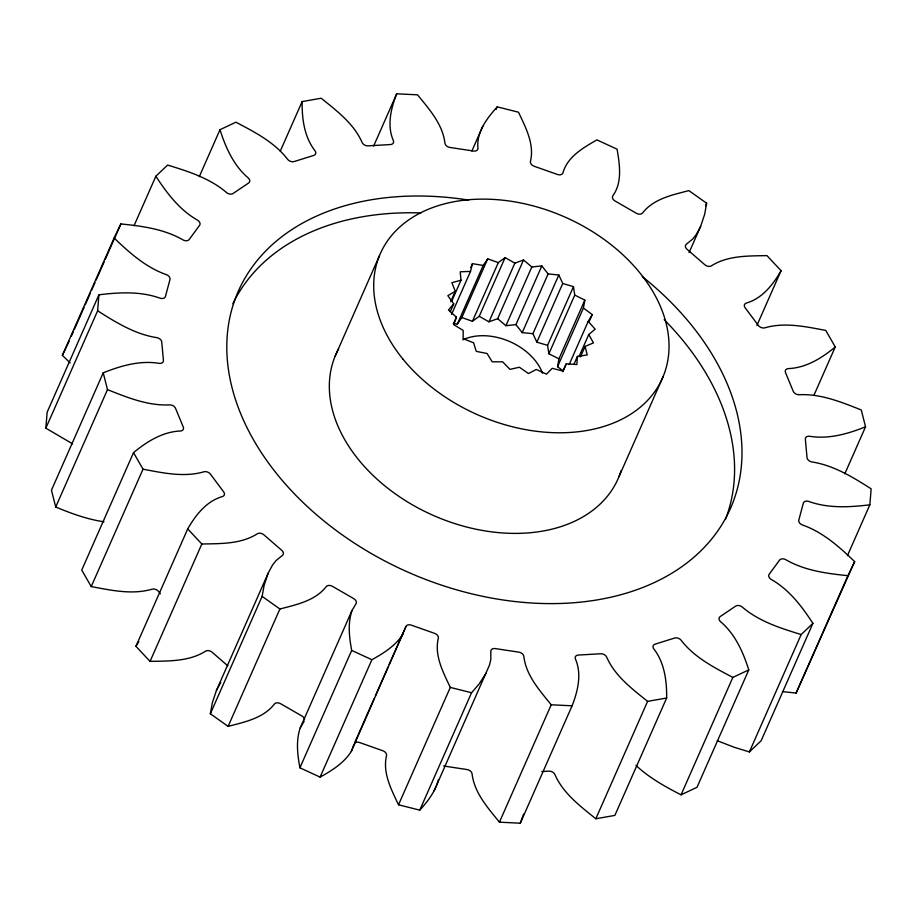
<?xml version="1.0" encoding="UTF-8"?>
<svg xmlns="http://www.w3.org/2000/svg" width="917" height="917" viewBox="0 0 917 917"><rect width="100%" height="100%" fill="white"/><g stroke="black" fill="none" stroke-linecap="round" stroke-linejoin="round"><path stroke-width="1.38" d="M562.74 283.491L573.469 286.643L574.764 295.102L584.84 300.123L583.43 308.02L592.233 314.6L588.198 321.431L595.167 329.169L588.76 334.51L593.459 342.901L585.103 346.42L587.224 354.948L577.423 356.415L576.862 364.542L566.236 363.866L563.004 371.076L552.229 368.302L546.532 374.147L536.273 369.459L528.479 373.563L519.389 367.247L509.978 369.368L502.631 361.814L492.188 361.802L487.042 353.492L476.244 351.36L473.619 342.82L463.131 338.694L463.188 330.452L453.674 324.607L456.425 317.179L448.47 309.969L453.732 303.836L447.851 295.698L455.291 291.239L451.852 282.711L460.999 280.201L460.219 271.81L470.513 271.409L472.427 263.683L483.213 265.414L487.718 258.835L498.309 262.606L505.118 257.585L514.861 263.133L523.538 259.992L531.814 266.985L541.821 265.919L548.114 273.919L558.82 274.997L562.74 283.491L536.846 342.179L547.575 345.331L548.87 353.79L558.957 358.822L557.536 366.72L563.038 370.835M72.638 443.862L45.85 428.17L47.145 412.192L98.921 294.804C119.244 292.317 140.61 291.113 160.2 298.231A4.883 3.416 23.8 0 0 165.484 296.271L169.92 279.719A4.883 3.416 23.8 0 0 166.504 274.699C146.044 267.569 129.469 252.794 114.132 237.996L120.884 223.943C142.204 226.063 164.326 229.044 183.159 240.002A4.883 3.416 23.8 0 0 189.292 239.371L199.493 225.467A4.883 3.416 23.8 0 0 197.659 220.24C179.698 210.119 166.905 193.212 155.867 176.236L167.616 165.071C188.352 171.41 209.959 178.23 226.648 192.673A4.883 3.416 23.8 0 0 233.216 193.407L248.484 183.102A4.883 3.416 23.8 0 0 248.347 178.024C233.686 165.713 225.674 147.568 219.988 129.71L235.933 122.19C254.685 132.094 274.584 142.238 287.709 159.455A4.883 3.416 23.8 0 0 294.254 161.507L313.545 155.5A4.883 3.416 23.8 0 0 315.127 150.927C304.249 137.057 301.911 118.706 302.129 101.592L321.179 98.234C336.768 110.831 353.973 123.703 362.169 142.616A4.883 3.416 23.8 0 0 368.244 145.849L390.252 144.554A4.883 3.416 23.8 0 0 393.439 140.782C386.733 125.663 390.917 108.504 396.694 93.798L417.556 94.829C429.145 109.146 442.785 124.242 444.951 143.316A4.883 3.416 23.8 0 0 450.155 147.488L473.378 150.996A4.883 3.416 23.8 0 0 477.952 148.302C476.232 132.14 487.053 118.19 497.232 106.865L518.483 112.206C525.636 127.337 534.657 144.267 530.427 161.484A4.883 3.416 23.8 0 0 534.393 166.332L557.249 174.402A4.883 3.416 23.8 0 0 562.912 172.946C567.348 156.761 583.327 147.729 596.898 139.888L617.095 149.184C619.64 164.487 622.574 182.449 612.762 195.894A4.883 3.416 23.8 0 0 615.227 201.087L636.157 213.157A4.883 3.416 23.8 0 0 642.508 213.053C653.454 198.806 672.425 194.908 688.885 190.621L706.652 203.23L704.657 214.303L700.588 226.499L689.08 252.576M45.85 428.17L97.626 310.783L98.921 294.804M847.423 555.679L869.855 504.808L871.15 488.83C852.844 477.161 833.587 465.263 811.763 461.939A4.883 3.416 23.8 0 1 807.006 457.457L805.367 439.381A4.883 3.416 23.8 0 1 809.447 436.24C828.601 439.426 847.893 433.879 865.545 426.795L861.292 409.979C841.462 402.105 820.692 393.611 798.948 394.723A4.883 3.416 23.8 0 1 793.159 391.101L785.571 372.726A4.883 3.416 23.8 0 1 788.162 368.611C806.032 367.958 821.896 358.054 835.261 346.935L825.758 330.429C805.814 326.681 784.677 321.982 764.686 327.862A4.883 3.416 23.8 0 1 758.267 325.329L745.246 307.917A4.883 3.416 23.8 0 1 746.174 303.114C762.233 298.575 773.123 284.557 781.066 270.687L766.944 255.614C748.226 256.015 727.697 255.385 711.328 265.896A4.883 3.416 23.8 0 1 704.726 264.646L687.142 249.378A4.883 3.416 23.8 0 1 686.352 244.197L692.805 238.97L696.232 234.569L700.588 226.499M304.582 719.352A4.883 3.416 23.8 0 0 301.773 715.913L280.843 703.843A4.883 3.416 23.8 0 0 274.492 703.947C263.546 718.194 244.575 722.092 228.115 726.379L210.348 713.77L212.343 702.697L216.412 690.501L268.188 573.114L272.544 565.032L275.971 560.631L282.425 555.404A4.883 3.416 23.8 0 0 281.634 550.234L264.05 534.966A4.883 3.416 23.8 0 0 257.448 533.705C241.079 544.228 220.55 543.598 201.832 543.999L187.71 528.914C195.653 515.056 206.543 501.026 222.602 496.498A4.883 3.416 23.8 0 0 223.53 491.684L210.509 474.272A4.883 3.416 23.8 0 0 204.09 471.751C184.099 477.631 162.962 472.92 143.018 469.183L133.515 452.666C146.88 441.558 162.756 431.655 180.615 431.001A4.883 3.416 23.8 0 0 183.205 426.875L175.617 408.512A4.883 3.416 23.8 0 0 169.828 404.878C148.084 405.99 127.314 397.508 107.484 389.633L103.231 372.818C120.884 365.734 140.175 360.175 159.329 363.373A4.883 3.416 23.8 0 0 163.409 360.232L161.77 342.144A4.883 3.416 23.8 0 0 157.013 337.674C135.189 334.35 115.932 322.44 97.626 310.783M210.348 713.77L262.124 596.371L264.119 585.31L268.188 573.114M438.418 779.599C435.472 791.371 427.815 801.32 419.768 810.135L398.517 804.794C391.364 789.663 382.343 772.733 386.573 755.516A4.883 3.416 23.8 0 0 382.607 750.668L359.751 742.598A4.883 3.416 23.8 0 0 355.257 742.667M262.124 596.371L279.891 608.991C296.351 604.693 315.322 600.795 326.269 586.548A4.883 3.416 23.8 0 1 332.619 586.444L353.549 598.526A4.883 3.416 23.8 0 1 356.014 603.718L352.002 610.493L300.226 727.88C295.813 740.741 297.486 754.725 299.905 767.816L320.102 777.112C331.908 770.601 343.944 763.013 351.326 751.401L405.876 626.655A4.883 3.416 23.8 0 1 411.527 625.211L434.383 633.28A4.883 3.416 23.8 0 1 438.349 638.129C434.119 655.346 443.14 672.264 450.293 687.406L398.517 804.794M352.002 610.493C347.589 623.354 349.262 637.326 351.681 650.428L299.905 767.816M443.622 766.004L466.845 769.512A4.883 3.416 23.8 0 1 472.049 773.684C474.215 792.758 487.855 807.854 499.444 822.171L520.306 823.202L523.596 814.067M520.306 823.202L572.082 705.803C577.859 691.109 582.043 673.938 575.337 658.819A4.883 3.416 23.8 0 1 578.524 655.047L600.532 653.764A4.883 3.416 23.8 0 1 606.618 656.985C614.803 675.909 632.008 688.782 647.597 701.379L666.648 698.009C666.865 680.907 664.527 662.555 653.649 648.674A4.883 3.416 23.8 0 1 655.231 644.101L674.522 638.094A4.883 3.416 23.8 0 1 681.067 640.146C694.192 657.374 714.091 667.519 732.843 677.411L748.788 669.891C743.102 652.033 735.09 633.899 720.43 621.577A4.883 3.416 23.8 0 1 720.292 616.499L735.56 606.194A4.883 3.416 23.8 0 1 742.128 606.928C758.829 621.371 780.424 628.191 801.16 634.541L812.909 623.365C801.871 606.389 789.078 589.493 771.117 579.361A4.883 3.416 23.8 0 1 769.283 574.134L779.484 560.23A4.883 3.416 23.8 0 1 785.617 559.599C804.45 570.557 826.572 573.538 847.893 575.67L854.644 561.617C839.307 546.807 822.744 532.032 802.272 524.914A4.883 3.416 23.8 0 1 798.856 519.893L803.292 503.33A4.883 3.416 23.8 0 1 808.576 501.381C828.166 508.499 849.532 507.284 869.855 504.808M351.326 751.401L354.088 744.054M434.2 790.729L489.552 664.905L490.824 659.506L490.824 651.311A4.883 3.416 23.8 0 1 495.398 648.606L518.621 652.113A4.883 3.416 23.8 0 1 523.825 656.297C525.991 675.359 539.632 690.455 551.22 704.783L572.082 705.803M70.219 362.891L62.356 355.383L114.132 237.996M71.4 336.115L73.131 332.206M74.277 329.593L84.055 307.424M85.212 304.811L90.393 293.073M91.54 290.46L94.99 282.642M96.136 280.029L104.194 261.769M105.34 259.156L120.884 223.943M133.997 225.8L155.867 176.236M103.231 372.818L51.455 490.205L55.708 507.021C71.251 513.451 87.241 519.366 103.965 521.773M199.276 176.672L219.988 129.71M55.708 507.021L107.484 389.633M133.515 452.666L81.739 570.065L91.241 586.571C111.186 590.319 132.323 595.018 152.314 589.138A4.883 3.416 23.8 0 1 158.733 591.671L160.36 593.849M280.27 151.167L302.129 101.592M91.241 586.571L143.018 469.183M227.783 665.834L212.274 652.354A4.883 3.416 23.8 0 0 205.672 651.104C189.303 661.615 168.774 660.985 150.056 661.386L135.934 646.313L187.71 528.914M373.678 145.975L396.694 93.798M150.056 661.386L201.832 543.999M335.106 356.266L379.489 255.637M471.865 151.053L482.8 126.271M496.074 109.467L497.232 106.865M228.115 726.379L279.891 608.991M450.694 301.682L455.291 291.239M451.794 301.074L460.999 280.201M450.281 311.654L453.732 303.836M470.708 267.592L472.427 263.683M451.519 314.451L470.513 271.409M453.548 323.701L456.425 317.179M453.285 323.46L457.319 324.114L483.213 265.414M457.319 324.114L461.824 317.534L487.718 258.835M461.824 317.534L472.427 321.294L498.309 262.606M472.427 321.294L479.224 316.273L505.118 257.585M479.224 316.273L488.967 321.833L514.861 263.133M488.967 321.833L497.644 318.692L523.538 259.992M497.644 318.692L505.932 325.684L531.814 266.985M505.932 325.684L515.927 324.618L541.821 265.919M320.102 777.112L371.889 659.724C383.684 653.202 395.72 645.614 403.102 634.002M536.846 342.179L532.937 333.685L522.231 332.619L548.114 273.919M532.937 333.685L558.82 274.997M354.673 742.747L374.228 698.399M375.374 695.785L388.04 667.095M389.186 664.481L405.876 626.655M547.575 345.331L573.469 286.643M548.87 353.79L574.764 295.102M558.957 358.822L584.84 300.123M557.536 366.72L583.43 308.02M562.786 371.694L566.236 363.866M569.216 364.485L588.198 321.431M589.356 321.122L592.233 314.6M573.973 364.244L577.423 356.415M578.982 356.69L588.76 334.51M580.495 356.851L585.103 346.42M419.768 810.135L471.544 692.748L478.972 684.185L485.976 673.33M705.505 205.844L706.652 203.23M618.883 476.886L663.255 376.268M499.444 822.171L551.22 704.783M756.903 325.466L781.066 270.687M541.878 771.552L548.756 771.151A4.883 3.416 23.8 0 1 554.831 774.384C563.027 793.297 580.232 806.169 595.821 818.766L647.597 701.379M666.648 698.009L614.871 815.408L595.821 818.766M813.975 395.204L835.261 346.935M635.894 765.351C649.098 777.708 665.043 786.66 681.067 794.81L732.843 677.411M748.788 669.891L697.012 787.29L681.067 794.81M844.844 473.745L865.545 426.795M717.335 740.73L734.379 747.332L749.384 751.929L801.16 634.541M812.909 623.365L761.133 740.764L749.384 751.929M782.465 691.624L796.116 693.057L847.893 575.67M854.644 561.617L796.116 693.057M62.356 355.383L69.107 341.33M216.412 690.501L220.768 682.431M300.226 727.88L304.238 721.106M135.934 646.313L138.845 641.568M450.293 687.406L471.544 692.748M351.681 650.428L371.889 659.724M515.927 324.618L522.231 332.619M642.404 276.682A268.979 188.535 23.8 0 1 635.573 590.158A268.979 188.535 23.8 0 1 241.882 416.536A268.979 188.535 23.8 0 1 468.725 200.101M462.856 339.806A51.398 36.027 23.8 0 1 542.52 373.196M621.164 470.49A154.194 108.068 23.8 0 1 435.208 516.248A154.194 108.068 23.8 0 1 338.591 348.896M232.872 303.722A268.979 188.535 23.8 0 1 420.949 212.95M664.16 319.643A268.979 188.535 23.8 0 1 725.542 519.205M403.01 359.189A154.194 108.068 23.8 0 0 657.019 388.327A154.194 108.068 23.8 0 0 504.086 200.342A154.194 108.068 23.8 0 0 403.01 359.189"/></g></svg>
